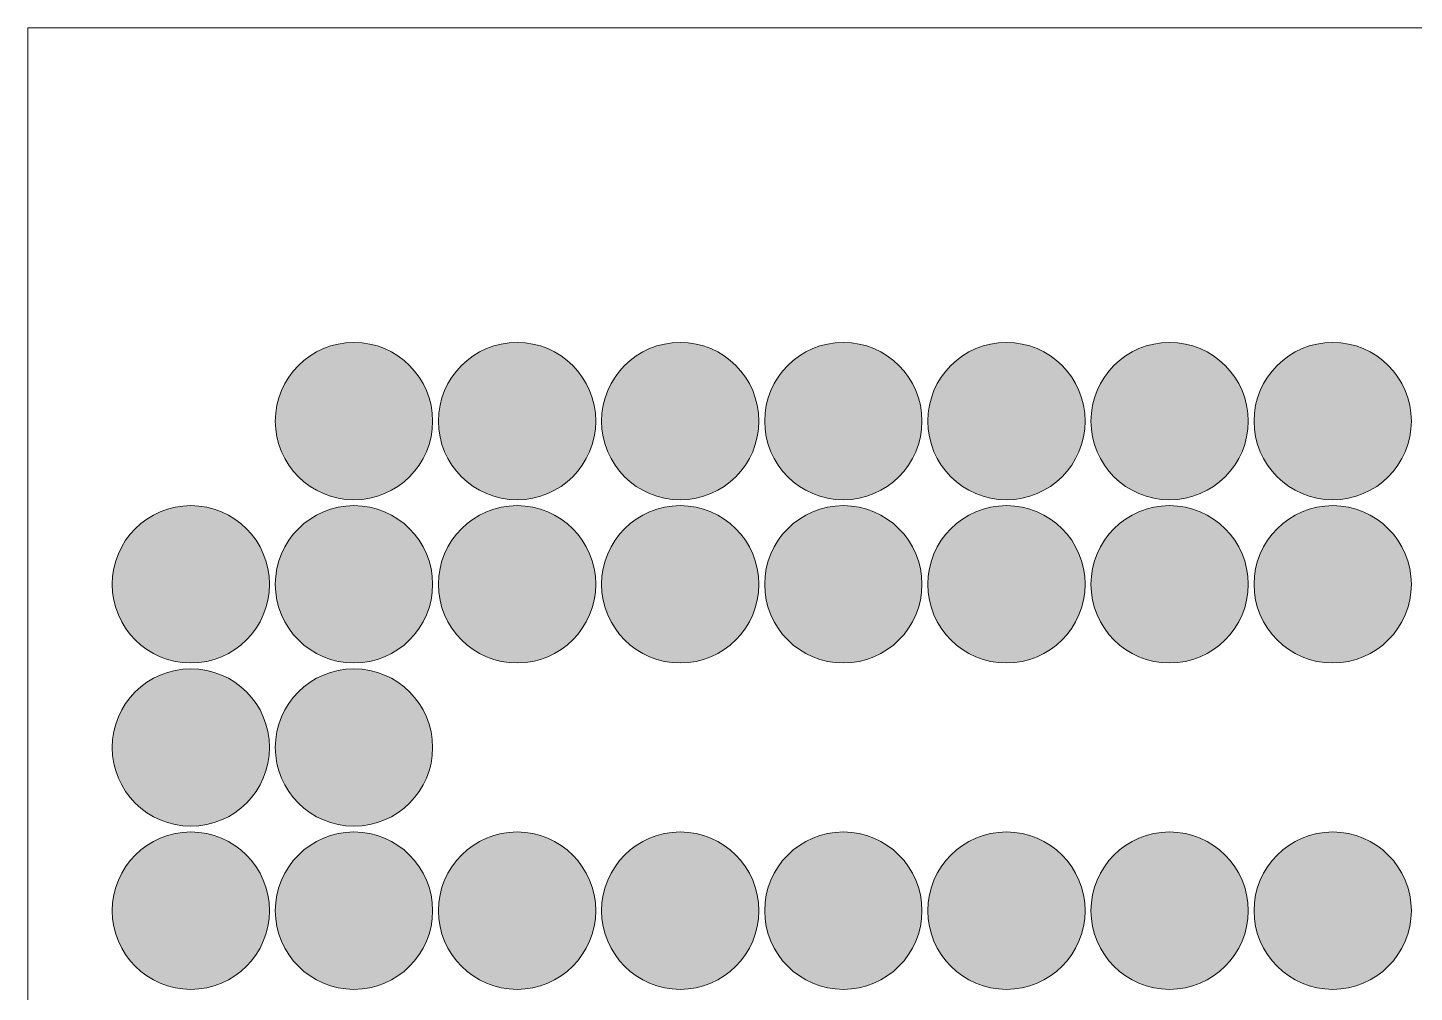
# Model space of a CAD drawing. Header units: inches. Extents: x 11 to 196, y 163 to 230.
# Drawn here: x 11.3 to 58.9, y 196.51 to 229.61 of the extents above; entities that cross this region are included whole.
import ezdxf

# ---------------------------------------------------------------- set-up
doc = ezdxf.new("R2010")
doc.units = ezdxf.units.IN
doc.header["$MEASUREMENT"] = 0
doc.layers.add('CUT', color=7, linetype='Continuous')
doc.layers.add('ENGRAVE', color=7, linetype='Continuous')

# ---------------------------------------------------------------- blocks, each defined once
blk = doc.blocks.new('block 2')
at = {"layer": 'CUT', "color": 7, "lineweight": 5, "true_color": 0xffffff}
blk.add_lwpolyline([(196.1, 229.612), (11.3, 229.612), (11.3, 162.612), (196.1, 162.612), (196.1, 229.612)], dxfattribs=at)
blk = doc.blocks.new('block 10')
at = {"layer": 'ENGRAVE', "true_color": 0xff0000}
h = blk.add_hatch(color=1, dxfattribs=at)
h.dxf.hatch_style = 2
edge = h.paths.add_edge_path()
edge.add_spline(control_points=[(47.8, 199.312), (47.8, 197.821), (49.009, 196.612), (50.5, 196.612), (51.991, 196.612), (53.2, 197.821), (53.2, 199.312), (53.2, 200.803), (51.991, 202.012), (50.5, 202.012), (49.009, 202.012), (47.8, 200.803), (47.8, 199.312), (47.8, 199.312), (47.8, 199.312), (47.8, 199.312)], knot_values=[0, 0, 0, 0, 1, 1, 1, 2, 2, 2, 3, 3, 3, 4, 4, 4, 5, 5, 5, 5], degree=3, periodic=1)
at = {"layer": 'ENGRAVE', "color": 7, "lineweight": 5, "true_color": 0xffffff}
blk.add_open_spline([(47.8, 199.312), (47.8, 197.821), (49.009, 196.612), (50.5, 196.612), (51.991, 196.612), (53.2, 197.821), (53.2, 199.312), (53.2, 200.803), (51.991, 202.012), (50.5, 202.012), (49.009, 202.012), (47.8, 200.803), (47.8, 199.312), (47.8, 199.312), (47.8, 199.312), (47.8, 199.312)], degree=3, knots=[0, 0, 0, 0, 1, 1, 1, 2, 2, 2, 3, 3, 3, 4, 4, 4, 5, 5, 5, 5], dxfattribs=at)
blk = doc.blocks.new('block 11')
at = {"layer": 'ENGRAVE', "true_color": 0xff0000}
h = blk.add_hatch(color=1, dxfattribs=at)
h.dxf.hatch_style = 2
edge = h.paths.add_edge_path()
edge.add_spline(control_points=[(25.4, 199.312), (25.4, 197.821), (26.609, 196.612), (28.1, 196.612), (29.591, 196.612), (30.8, 197.821), (30.8, 199.312), (30.8, 200.803), (29.591, 202.012), (28.1, 202.012), (26.609, 202.012), (25.4, 200.803), (25.4, 199.312), (25.4, 199.312), (25.4, 199.312), (25.4, 199.312)], knot_values=[0, 0, 0, 0, 1, 1, 1, 2, 2, 2, 3, 3, 3, 4, 4, 4, 5, 5, 5, 5], degree=3, periodic=1)
at = {"layer": 'ENGRAVE', "color": 7, "lineweight": 5, "true_color": 0xffffff}
blk.add_open_spline([(25.4, 199.312), (25.4, 197.821), (26.609, 196.612), (28.1, 196.612), (29.591, 196.612), (30.8, 197.821), (30.8, 199.312), (30.8, 200.803), (29.591, 202.012), (28.1, 202.012), (26.609, 202.012), (25.4, 200.803), (25.4, 199.312), (25.4, 199.312), (25.4, 199.312), (25.4, 199.312)], degree=3, knots=[0, 0, 0, 0, 1, 1, 1, 2, 2, 2, 3, 3, 3, 4, 4, 4, 5, 5, 5, 5], dxfattribs=at)
blk = doc.blocks.new('block 29')
at = {"layer": 'ENGRAVE', "true_color": 0xff0000}
h = blk.add_hatch(color=1, dxfattribs=at)
h.dxf.hatch_style = 2
edge = h.paths.add_edge_path()
edge.add_spline(control_points=[(14.2, 199.312), (14.2, 197.821), (15.409, 196.612), (16.9, 196.612), (18.391, 196.612), (19.6, 197.821), (19.6, 199.312), (19.6, 200.803), (18.391, 202.012), (16.9, 202.012), (15.409, 202.012), (14.2, 200.803), (14.2, 199.312), (14.2, 199.312), (14.2, 199.312), (14.2, 199.312)], knot_values=[0, 0, 0, 0, 1, 1, 1, 2, 2, 2, 3, 3, 3, 4, 4, 4, 5, 5, 5, 5], degree=3, periodic=1)
at = {"layer": 'ENGRAVE', "color": 7, "lineweight": 5, "true_color": 0xffffff}
blk.add_open_spline([(14.2, 199.312), (14.2, 197.821), (15.409, 196.612), (16.9, 196.612), (18.391, 196.612), (19.6, 197.821), (19.6, 199.312), (19.6, 200.803), (18.391, 202.012), (16.9, 202.012), (15.409, 202.012), (14.2, 200.803), (14.2, 199.312), (14.2, 199.312), (14.2, 199.312), (14.2, 199.312)], degree=3, knots=[0, 0, 0, 0, 1, 1, 1, 2, 2, 2, 3, 3, 3, 4, 4, 4, 5, 5, 5, 5], dxfattribs=at)
blk = doc.blocks.new('block 30')
at = {"layer": 'ENGRAVE', "true_color": 0xff0000}
h = blk.add_hatch(color=1, dxfattribs=at)
h.dxf.hatch_style = 2
edge = h.paths.add_edge_path()
edge.add_spline(control_points=[(14.2, 210.512), (14.2, 209.021), (15.409, 207.812), (16.9, 207.812), (18.391, 207.812), (19.6, 209.021), (19.6, 210.512), (19.6, 212.003), (18.391, 213.212), (16.9, 213.212), (15.409, 213.212), (14.2, 212.003), (14.2, 210.512), (14.2, 210.512), (14.2, 210.512), (14.2, 210.512)], knot_values=[0, 0, 0, 0, 1, 1, 1, 2, 2, 2, 3, 3, 3, 4, 4, 4, 5, 5, 5, 5], degree=3, periodic=1)
at = {"layer": 'ENGRAVE', "color": 7, "lineweight": 5, "true_color": 0xffffff}
blk.add_open_spline([(14.2, 210.512), (14.2, 209.021), (15.409, 207.812), (16.9, 207.812), (18.391, 207.812), (19.6, 209.021), (19.6, 210.512), (19.6, 212.003), (18.391, 213.212), (16.9, 213.212), (15.409, 213.212), (14.2, 212.003), (14.2, 210.512), (14.2, 210.512), (14.2, 210.512), (14.2, 210.512)], degree=3, knots=[0, 0, 0, 0, 1, 1, 1, 2, 2, 2, 3, 3, 3, 4, 4, 4, 5, 5, 5, 5], dxfattribs=at)
blk = doc.blocks.new('block 31')
at = {"layer": 'ENGRAVE', "true_color": 0xff0000}
h = blk.add_hatch(color=1, dxfattribs=at)
h.dxf.hatch_style = 2
edge = h.paths.add_edge_path()
edge.add_spline(control_points=[(36.6, 210.512), (36.6, 209.021), (37.809, 207.812), (39.3, 207.812), (40.791, 207.812), (42, 209.021), (42, 210.512), (42, 212.003), (40.791, 213.212), (39.3, 213.212), (37.809, 213.212), (36.6, 212.003), (36.6, 210.512), (36.6, 210.512), (36.6, 210.512), (36.6, 210.512)], knot_values=[0, 0, 0, 0, 1, 1, 1, 2, 2, 2, 3, 3, 3, 4, 4, 4, 5, 5, 5, 5], degree=3, periodic=1)
at = {"layer": 'ENGRAVE', "color": 7, "lineweight": 5, "true_color": 0xffffff}
blk.add_open_spline([(36.6, 210.512), (36.6, 209.021), (37.809, 207.812), (39.3, 207.812), (40.791, 207.812), (42, 209.021), (42, 210.512), (42, 212.003), (40.791, 213.212), (39.3, 213.212), (37.809, 213.212), (36.6, 212.003), (36.6, 210.512), (36.6, 210.512), (36.6, 210.512), (36.6, 210.512)], degree=3, knots=[0, 0, 0, 0, 1, 1, 1, 2, 2, 2, 3, 3, 3, 4, 4, 4, 5, 5, 5, 5], dxfattribs=at)
blk = doc.blocks.new('block 35')
at = {"layer": 'ENGRAVE', "true_color": 0xff0000}
h = blk.add_hatch(color=1, dxfattribs=at)
h.dxf.hatch_style = 2
edge = h.paths.add_edge_path()
edge.add_spline(control_points=[(47.8, 216.112), (47.8, 214.621), (49.009, 213.412), (50.5, 213.412), (51.991, 213.412), (53.2, 214.621), (53.2, 216.112), (53.2, 217.603), (51.991, 218.812), (50.5, 218.812), (49.009, 218.812), (47.8, 217.603), (47.8, 216.112), (47.8, 216.112), (47.8, 216.112), (47.8, 216.112)], knot_values=[0, 0, 0, 0, 1, 1, 1, 2, 2, 2, 3, 3, 3, 4, 4, 4, 5, 5, 5, 5], degree=3, periodic=1)
at = {"layer": 'ENGRAVE', "color": 7, "lineweight": 5, "true_color": 0xffffff}
blk.add_open_spline([(47.8, 216.112), (47.8, 214.621), (49.009, 213.412), (50.5, 213.412), (51.991, 213.412), (53.2, 214.621), (53.2, 216.112), (53.2, 217.603), (51.991, 218.812), (50.5, 218.812), (49.009, 218.812), (47.8, 217.603), (47.8, 216.112), (47.8, 216.112), (47.8, 216.112), (47.8, 216.112)], degree=3, knots=[0, 0, 0, 0, 1, 1, 1, 2, 2, 2, 3, 3, 3, 4, 4, 4, 5, 5, 5, 5], dxfattribs=at)
blk = doc.blocks.new('block 36')
at = {"layer": 'ENGRAVE', "true_color": 0xff0000}
h = blk.add_hatch(color=1, dxfattribs=at)
h.dxf.hatch_style = 2
edge = h.paths.add_edge_path()
edge.add_spline(control_points=[(25.4, 216.112), (25.4, 214.621), (26.609, 213.412), (28.1, 213.412), (29.591, 213.412), (30.8, 214.621), (30.8, 216.112), (30.8, 217.603), (29.591, 218.812), (28.1, 218.812), (26.609, 218.812), (25.4, 217.603), (25.4, 216.112), (25.4, 216.112), (25.4, 216.112), (25.4, 216.112)], knot_values=[0, 0, 0, 0, 1, 1, 1, 2, 2, 2, 3, 3, 3, 4, 4, 4, 5, 5, 5, 5], degree=3, periodic=1)
at = {"layer": 'ENGRAVE', "color": 7, "lineweight": 5, "true_color": 0xffffff}
blk.add_open_spline([(25.4, 216.112), (25.4, 214.621), (26.609, 213.412), (28.1, 213.412), (29.591, 213.412), (30.8, 214.621), (30.8, 216.112), (30.8, 217.603), (29.591, 218.812), (28.1, 218.812), (26.609, 218.812), (25.4, 217.603), (25.4, 216.112), (25.4, 216.112), (25.4, 216.112), (25.4, 216.112)], degree=3, knots=[0, 0, 0, 0, 1, 1, 1, 2, 2, 2, 3, 3, 3, 4, 4, 4, 5, 5, 5, 5], dxfattribs=at)
blk = doc.blocks.new('block 37')
at = {"layer": 'ENGRAVE', "true_color": 0xff0000}
h = blk.add_hatch(color=1, dxfattribs=at)
h.dxf.hatch_style = 2
edge = h.paths.add_edge_path()
edge.add_spline(control_points=[(31, 216.112), (31, 214.621), (32.209, 213.412), (33.7, 213.412), (35.191, 213.412), (36.4, 214.621), (36.4, 216.112), (36.4, 217.603), (35.191, 218.812), (33.7, 218.812), (32.209, 218.812), (31, 217.603), (31, 216.112), (31, 216.112), (31, 216.112), (31, 216.112)], knot_values=[0, 0, 0, 0, 1, 1, 1, 2, 2, 2, 3, 3, 3, 4, 4, 4, 5, 5, 5, 5], degree=3, periodic=1)
at = {"layer": 'ENGRAVE', "color": 7, "lineweight": 5, "true_color": 0xffffff}
blk.add_open_spline([(31, 216.112), (31, 214.621), (32.209, 213.412), (33.7, 213.412), (35.191, 213.412), (36.4, 214.621), (36.4, 216.112), (36.4, 217.603), (35.191, 218.812), (33.7, 218.812), (32.209, 218.812), (31, 217.603), (31, 216.112), (31, 216.112), (31, 216.112), (31, 216.112)], degree=3, knots=[0, 0, 0, 0, 1, 1, 1, 2, 2, 2, 3, 3, 3, 4, 4, 4, 5, 5, 5, 5], dxfattribs=at)
blk = doc.blocks.new('block 38')
at = {"layer": 'ENGRAVE', "true_color": 0xff0000}
h = blk.add_hatch(color=1, dxfattribs=at)
h.dxf.hatch_style = 2
edge = h.paths.add_edge_path()
edge.add_spline(control_points=[(53.4, 216.112), (53.4, 214.621), (54.609, 213.412), (56.1, 213.412), (57.591, 213.412), (58.8, 214.621), (58.8, 216.112), (58.8, 217.603), (57.591, 218.812), (56.1, 218.812), (54.609, 218.812), (53.4, 217.603), (53.4, 216.112), (53.4, 216.112), (53.4, 216.112), (53.4, 216.112)], knot_values=[0, 0, 0, 0, 1, 1, 1, 2, 2, 2, 3, 3, 3, 4, 4, 4, 5, 5, 5, 5], degree=3, periodic=1)
at = {"layer": 'ENGRAVE', "color": 7, "lineweight": 5, "true_color": 0xffffff}
blk.add_open_spline([(53.4, 216.112), (53.4, 214.621), (54.609, 213.412), (56.1, 213.412), (57.591, 213.412), (58.8, 214.621), (58.8, 216.112), (58.8, 217.603), (57.591, 218.812), (56.1, 218.812), (54.609, 218.812), (53.4, 217.603), (53.4, 216.112), (53.4, 216.112), (53.4, 216.112), (53.4, 216.112)], degree=3, knots=[0, 0, 0, 0, 1, 1, 1, 2, 2, 2, 3, 3, 3, 4, 4, 4, 5, 5, 5, 5], dxfattribs=at)
blk = doc.blocks.new('block 41')
at = {"layer": 'ENGRAVE', "true_color": 0xff0000}
h = blk.add_hatch(color=1, dxfattribs=at)
h.dxf.hatch_style = 2
edge = h.paths.add_edge_path()
edge.add_spline(control_points=[(53.4, 210.512), (53.4, 209.021), (54.609, 207.812), (56.1, 207.812), (57.591, 207.812), (58.8, 209.021), (58.8, 210.512), (58.8, 212.003), (57.591, 213.212), (56.1, 213.212), (54.609, 213.212), (53.4, 212.003), (53.4, 210.512), (53.4, 210.512), (53.4, 210.512), (53.4, 210.512)], knot_values=[0, 0, 0, 0, 1, 1, 1, 2, 2, 2, 3, 3, 3, 4, 4, 4, 5, 5, 5, 5], degree=3, periodic=1)
at = {"layer": 'ENGRAVE', "color": 7, "lineweight": 5, "true_color": 0xffffff}
blk.add_open_spline([(53.4, 210.512), (53.4, 209.021), (54.609, 207.812), (56.1, 207.812), (57.591, 207.812), (58.8, 209.021), (58.8, 210.512), (58.8, 212.003), (57.591, 213.212), (56.1, 213.212), (54.609, 213.212), (53.4, 212.003), (53.4, 210.512), (53.4, 210.512), (53.4, 210.512), (53.4, 210.512)], degree=3, knots=[0, 0, 0, 0, 1, 1, 1, 2, 2, 2, 3, 3, 3, 4, 4, 4, 5, 5, 5, 5], dxfattribs=at)
blk = doc.blocks.new('block 42')
at = {"layer": 'ENGRAVE', "true_color": 0xff0000}
h = blk.add_hatch(color=1, dxfattribs=at)
h.dxf.hatch_style = 2
edge = h.paths.add_edge_path()
edge.add_spline(control_points=[(31, 210.512), (31, 209.021), (32.209, 207.812), (33.7, 207.812), (35.191, 207.812), (36.4, 209.021), (36.4, 210.512), (36.4, 212.003), (35.191, 213.212), (33.7, 213.212), (32.209, 213.212), (31, 212.003), (31, 210.512), (31, 210.512), (31, 210.512), (31, 210.512)], knot_values=[0, 0, 0, 0, 1, 1, 1, 2, 2, 2, 3, 3, 3, 4, 4, 4, 5, 5, 5, 5], degree=3, periodic=1)
at = {"layer": 'ENGRAVE', "color": 7, "lineweight": 5, "true_color": 0xffffff}
blk.add_open_spline([(31, 210.512), (31, 209.021), (32.209, 207.812), (33.7, 207.812), (35.191, 207.812), (36.4, 209.021), (36.4, 210.512), (36.4, 212.003), (35.191, 213.212), (33.7, 213.212), (32.209, 213.212), (31, 212.003), (31, 210.512), (31, 210.512), (31, 210.512), (31, 210.512)], degree=3, knots=[0, 0, 0, 0, 1, 1, 1, 2, 2, 2, 3, 3, 3, 4, 4, 4, 5, 5, 5, 5], dxfattribs=at)
blk = doc.blocks.new('block 43')
at = {"layer": 'ENGRAVE', "true_color": 0xff0000}
h = blk.add_hatch(color=1, dxfattribs=at)
h.dxf.hatch_style = 2
edge = h.paths.add_edge_path()
edge.add_spline(control_points=[(14.2, 204.912), (14.2, 203.421), (15.409, 202.212), (16.9, 202.212), (18.391, 202.212), (19.6, 203.421), (19.6, 204.912), (19.6, 206.403), (18.391, 207.612), (16.9, 207.612), (15.409, 207.612), (14.2, 206.403), (14.2, 204.912), (14.2, 204.912), (14.2, 204.912), (14.2, 204.912)], knot_values=[0, 0, 0, 0, 1, 1, 1, 2, 2, 2, 3, 3, 3, 4, 4, 4, 5, 5, 5, 5], degree=3, periodic=1)
at = {"layer": 'ENGRAVE', "color": 7, "lineweight": 5, "true_color": 0xffffff}
blk.add_open_spline([(14.2, 204.912), (14.2, 203.421), (15.409, 202.212), (16.9, 202.212), (18.391, 202.212), (19.6, 203.421), (19.6, 204.912), (19.6, 206.403), (18.391, 207.612), (16.9, 207.612), (15.409, 207.612), (14.2, 206.403), (14.2, 204.912), (14.2, 204.912), (14.2, 204.912), (14.2, 204.912)], degree=3, knots=[0, 0, 0, 0, 1, 1, 1, 2, 2, 2, 3, 3, 3, 4, 4, 4, 5, 5, 5, 5], dxfattribs=at)
blk = doc.blocks.new('block 60')
at = {"layer": 'ENGRAVE', "true_color": 0xff0000}
h = blk.add_hatch(color=1, dxfattribs=at)
h.dxf.hatch_style = 2
edge = h.paths.add_edge_path()
edge.add_spline(control_points=[(53.4, 199.312), (53.4, 197.821), (54.609, 196.612), (56.1, 196.612), (57.591, 196.612), (58.8, 197.821), (58.8, 199.312), (58.8, 200.803), (57.591, 202.012), (56.1, 202.012), (54.609, 202.012), (53.4, 200.803), (53.4, 199.312), (53.4, 199.312), (53.4, 199.312), (53.4, 199.312)], knot_values=[0, 0, 0, 0, 1, 1, 1, 2, 2, 2, 3, 3, 3, 4, 4, 4, 5, 5, 5, 5], degree=3, periodic=1)
at = {"layer": 'ENGRAVE', "color": 7, "lineweight": 5, "true_color": 0xffffff}
blk.add_open_spline([(53.4, 199.312), (53.4, 197.821), (54.609, 196.612), (56.1, 196.612), (57.591, 196.612), (58.8, 197.821), (58.8, 199.312), (58.8, 200.803), (57.591, 202.012), (56.1, 202.012), (54.609, 202.012), (53.4, 200.803), (53.4, 199.312), (53.4, 199.312), (53.4, 199.312), (53.4, 199.312)], degree=3, knots=[0, 0, 0, 0, 1, 1, 1, 2, 2, 2, 3, 3, 3, 4, 4, 4, 5, 5, 5, 5], dxfattribs=at)
blk = doc.blocks.new('block 62')
at = {"layer": 'ENGRAVE', "true_color": 0xff0000}
h = blk.add_hatch(color=1, dxfattribs=at)
h.dxf.hatch_style = 2
edge = h.paths.add_edge_path()
edge.add_spline(control_points=[(31, 199.312), (31, 197.821), (32.209, 196.612), (33.7, 196.612), (35.191, 196.612), (36.4, 197.821), (36.4, 199.312), (36.4, 200.803), (35.191, 202.012), (33.7, 202.012), (32.209, 202.012), (31, 200.803), (31, 199.312), (31, 199.312), (31, 199.312), (31, 199.312)], knot_values=[0, 0, 0, 0, 1, 1, 1, 2, 2, 2, 3, 3, 3, 4, 4, 4, 5, 5, 5, 5], degree=3, periodic=1)
at = {"layer": 'ENGRAVE', "color": 7, "lineweight": 5, "true_color": 0xffffff}
blk.add_open_spline([(31, 199.312), (31, 197.821), (32.209, 196.612), (33.7, 196.612), (35.191, 196.612), (36.4, 197.821), (36.4, 199.312), (36.4, 200.803), (35.191, 202.012), (33.7, 202.012), (32.209, 202.012), (31, 200.803), (31, 199.312), (31, 199.312), (31, 199.312), (31, 199.312)], degree=3, knots=[0, 0, 0, 0, 1, 1, 1, 2, 2, 2, 3, 3, 3, 4, 4, 4, 5, 5, 5, 5], dxfattribs=at)
blk = doc.blocks.new('block 78')
at = {"layer": 'ENGRAVE', "true_color": 0xff0000}
h = blk.add_hatch(color=1, dxfattribs=at)
h.dxf.hatch_style = 2
edge = h.paths.add_edge_path()
edge.add_spline(control_points=[(42.2, 199.312), (42.2, 197.821), (43.409, 196.612), (44.9, 196.612), (46.391, 196.612), (47.6, 197.821), (47.6, 199.312), (47.6, 200.803), (46.391, 202.012), (44.9, 202.012), (43.409, 202.012), (42.2, 200.803), (42.2, 199.312), (42.2, 199.312), (42.2, 199.312), (42.2, 199.312)], knot_values=[0, 0, 0, 0, 1, 1, 1, 2, 2, 2, 3, 3, 3, 4, 4, 4, 5, 5, 5, 5], degree=3, periodic=1)
at = {"layer": 'ENGRAVE', "color": 7, "lineweight": 5, "true_color": 0xffffff}
blk.add_open_spline([(42.2, 199.312), (42.2, 197.821), (43.409, 196.612), (44.9, 196.612), (46.391, 196.612), (47.6, 197.821), (47.6, 199.312), (47.6, 200.803), (46.391, 202.012), (44.9, 202.012), (43.409, 202.012), (42.2, 200.803), (42.2, 199.312), (42.2, 199.312), (42.2, 199.312), (42.2, 199.312)], degree=3, knots=[0, 0, 0, 0, 1, 1, 1, 2, 2, 2, 3, 3, 3, 4, 4, 4, 5, 5, 5, 5], dxfattribs=at)
blk = doc.blocks.new('block 97')
at = {"layer": 'ENGRAVE', "true_color": 0xff0000}
h = blk.add_hatch(color=1, dxfattribs=at)
h.dxf.hatch_style = 2
edge = h.paths.add_edge_path()
edge.add_spline(control_points=[(19.8, 199.312), (19.8, 197.821), (21.009, 196.612), (22.5, 196.612), (23.991, 196.612), (25.2, 197.821), (25.2, 199.312), (25.2, 200.803), (23.991, 202.012), (22.5, 202.012), (21.009, 202.012), (19.8, 200.803), (19.8, 199.312), (19.8, 199.312), (19.8, 199.312), (19.8, 199.312)], knot_values=[0, 0, 0, 0, 1, 1, 1, 2, 2, 2, 3, 3, 3, 4, 4, 4, 5, 5, 5, 5], degree=3, periodic=1)
at = {"layer": 'ENGRAVE', "color": 7, "lineweight": 5, "true_color": 0xffffff}
blk.add_open_spline([(19.8, 199.312), (19.8, 197.821), (21.009, 196.612), (22.5, 196.612), (23.991, 196.612), (25.2, 197.821), (25.2, 199.312), (25.2, 200.803), (23.991, 202.012), (22.5, 202.012), (21.009, 202.012), (19.8, 200.803), (19.8, 199.312), (19.8, 199.312), (19.8, 199.312), (19.8, 199.312)], degree=3, knots=[0, 0, 0, 0, 1, 1, 1, 2, 2, 2, 3, 3, 3, 4, 4, 4, 5, 5, 5, 5], dxfattribs=at)
blk = doc.blocks.new('block 98')
at = {"layer": 'ENGRAVE', "true_color": 0xff0000}
h = blk.add_hatch(color=1, dxfattribs=at)
h.dxf.hatch_style = 2
edge = h.paths.add_edge_path()
edge.add_spline(control_points=[(19.8, 210.512), (19.8, 209.021), (21.009, 207.812), (22.5, 207.812), (23.991, 207.812), (25.2, 209.021), (25.2, 210.512), (25.2, 212.003), (23.991, 213.212), (22.5, 213.212), (21.009, 213.212), (19.8, 212.003), (19.8, 210.512), (19.8, 210.512), (19.8, 210.512), (19.8, 210.512)], knot_values=[0, 0, 0, 0, 1, 1, 1, 2, 2, 2, 3, 3, 3, 4, 4, 4, 5, 5, 5, 5], degree=3, periodic=1)
at = {"layer": 'ENGRAVE', "color": 7, "lineweight": 5, "true_color": 0xffffff}
blk.add_open_spline([(19.8, 210.512), (19.8, 209.021), (21.009, 207.812), (22.5, 207.812), (23.991, 207.812), (25.2, 209.021), (25.2, 210.512), (25.2, 212.003), (23.991, 213.212), (22.5, 213.212), (21.009, 213.212), (19.8, 212.003), (19.8, 210.512), (19.8, 210.512), (19.8, 210.512), (19.8, 210.512)], degree=3, knots=[0, 0, 0, 0, 1, 1, 1, 2, 2, 2, 3, 3, 3, 4, 4, 4, 5, 5, 5, 5], dxfattribs=at)
blk = doc.blocks.new('block 99')
at = {"layer": 'ENGRAVE', "true_color": 0xff0000}
h = blk.add_hatch(color=1, dxfattribs=at)
h.dxf.hatch_style = 2
edge = h.paths.add_edge_path()
edge.add_spline(control_points=[(42.2, 210.512), (42.2, 209.021), (43.409, 207.812), (44.9, 207.812), (46.391, 207.812), (47.6, 209.021), (47.6, 210.512), (47.6, 212.003), (46.391, 213.212), (44.9, 213.212), (43.409, 213.212), (42.2, 212.003), (42.2, 210.512), (42.2, 210.512), (42.2, 210.512), (42.2, 210.512)], knot_values=[0, 0, 0, 0, 1, 1, 1, 2, 2, 2, 3, 3, 3, 4, 4, 4, 5, 5, 5, 5], degree=3, periodic=1)
at = {"layer": 'ENGRAVE', "color": 7, "lineweight": 5, "true_color": 0xffffff}
blk.add_open_spline([(42.2, 210.512), (42.2, 209.021), (43.409, 207.812), (44.9, 207.812), (46.391, 207.812), (47.6, 209.021), (47.6, 210.512), (47.6, 212.003), (46.391, 213.212), (44.9, 213.212), (43.409, 213.212), (42.2, 212.003), (42.2, 210.512), (42.2, 210.512), (42.2, 210.512), (42.2, 210.512)], degree=3, knots=[0, 0, 0, 0, 1, 1, 1, 2, 2, 2, 3, 3, 3, 4, 4, 4, 5, 5, 5, 5], dxfattribs=at)
blk = doc.blocks.new('block 103')
at = {"layer": 'ENGRAVE', "true_color": 0xff0000}
h = blk.add_hatch(color=1, dxfattribs=at)
h.dxf.hatch_style = 2
edge = h.paths.add_edge_path()
edge.add_spline(control_points=[(42.2, 216.112), (42.2, 214.621), (43.409, 213.412), (44.9, 213.412), (46.391, 213.412), (47.6, 214.621), (47.6, 216.112), (47.6, 217.603), (46.391, 218.812), (44.9, 218.812), (43.409, 218.812), (42.2, 217.603), (42.2, 216.112), (42.2, 216.112), (42.2, 216.112), (42.2, 216.112)], knot_values=[0, 0, 0, 0, 1, 1, 1, 2, 2, 2, 3, 3, 3, 4, 4, 4, 5, 5, 5, 5], degree=3, periodic=1)
at = {"layer": 'ENGRAVE', "color": 7, "lineweight": 5, "true_color": 0xffffff}
blk.add_open_spline([(42.2, 216.112), (42.2, 214.621), (43.409, 213.412), (44.9, 213.412), (46.391, 213.412), (47.6, 214.621), (47.6, 216.112), (47.6, 217.603), (46.391, 218.812), (44.9, 218.812), (43.409, 218.812), (42.2, 217.603), (42.2, 216.112), (42.2, 216.112), (42.2, 216.112), (42.2, 216.112)], degree=3, knots=[0, 0, 0, 0, 1, 1, 1, 2, 2, 2, 3, 3, 3, 4, 4, 4, 5, 5, 5, 5], dxfattribs=at)
blk = doc.blocks.new('block 104')
at = {"layer": 'ENGRAVE', "true_color": 0xff0000}
h = blk.add_hatch(color=1, dxfattribs=at)
h.dxf.hatch_style = 2
edge = h.paths.add_edge_path()
edge.add_spline(control_points=[(19.8, 216.112), (19.8, 214.621), (21.009, 213.412), (22.5, 213.412), (23.991, 213.412), (25.2, 214.621), (25.2, 216.112), (25.2, 217.603), (23.991, 218.812), (22.5, 218.812), (21.009, 218.812), (19.8, 217.603), (19.8, 216.112), (19.8, 216.112), (19.8, 216.112), (19.8, 216.112)], knot_values=[0, 0, 0, 0, 1, 1, 1, 2, 2, 2, 3, 3, 3, 4, 4, 4, 5, 5, 5, 5], degree=3, periodic=1)
at = {"layer": 'ENGRAVE', "color": 7, "lineweight": 5, "true_color": 0xffffff}
blk.add_open_spline([(19.8, 216.112), (19.8, 214.621), (21.009, 213.412), (22.5, 213.412), (23.991, 213.412), (25.2, 214.621), (25.2, 216.112), (25.2, 217.603), (23.991, 218.812), (22.5, 218.812), (21.009, 218.812), (19.8, 217.603), (19.8, 216.112), (19.8, 216.112), (19.8, 216.112), (19.8, 216.112)], degree=3, knots=[0, 0, 0, 0, 1, 1, 1, 2, 2, 2, 3, 3, 3, 4, 4, 4, 5, 5, 5, 5], dxfattribs=at)
blk = doc.blocks.new('block 105')
at = {"layer": 'ENGRAVE', "true_color": 0xff0000}
h = blk.add_hatch(color=1, dxfattribs=at)
h.dxf.hatch_style = 2
edge = h.paths.add_edge_path()
edge.add_spline(control_points=[(36.6, 216.112), (36.6, 214.621), (37.809, 213.412), (39.3, 213.412), (40.791, 213.412), (42, 214.621), (42, 216.112), (42, 217.603), (40.791, 218.812), (39.3, 218.812), (37.809, 218.812), (36.6, 217.603), (36.6, 216.112), (36.6, 216.112), (36.6, 216.112), (36.6, 216.112)], knot_values=[0, 0, 0, 0, 1, 1, 1, 2, 2, 2, 3, 3, 3, 4, 4, 4, 5, 5, 5, 5], degree=3, periodic=1)
at = {"layer": 'ENGRAVE', "color": 7, "lineweight": 5, "true_color": 0xffffff}
blk.add_open_spline([(36.6, 216.112), (36.6, 214.621), (37.809, 213.412), (39.3, 213.412), (40.791, 213.412), (42, 214.621), (42, 216.112), (42, 217.603), (40.791, 218.812), (39.3, 218.812), (37.809, 218.812), (36.6, 217.603), (36.6, 216.112), (36.6, 216.112), (36.6, 216.112), (36.6, 216.112)], degree=3, knots=[0, 0, 0, 0, 1, 1, 1, 2, 2, 2, 3, 3, 3, 4, 4, 4, 5, 5, 5, 5], dxfattribs=at)
blk = doc.blocks.new('block 109')
at = {"layer": 'ENGRAVE', "true_color": 0xff0000}
h = blk.add_hatch(color=1, dxfattribs=at)
h.dxf.hatch_style = 2
edge = h.paths.add_edge_path()
edge.add_spline(control_points=[(47.8, 210.512), (47.8, 209.021), (49.009, 207.812), (50.5, 207.812), (51.991, 207.812), (53.2, 209.021), (53.2, 210.512), (53.2, 212.003), (51.991, 213.212), (50.5, 213.212), (49.009, 213.212), (47.8, 212.003), (47.8, 210.512), (47.8, 210.512), (47.8, 210.512), (47.8, 210.512)], knot_values=[0, 0, 0, 0, 1, 1, 1, 2, 2, 2, 3, 3, 3, 4, 4, 4, 5, 5, 5, 5], degree=3, periodic=1)
at = {"layer": 'ENGRAVE', "color": 7, "lineweight": 5, "true_color": 0xffffff}
blk.add_open_spline([(47.8, 210.512), (47.8, 209.021), (49.009, 207.812), (50.5, 207.812), (51.991, 207.812), (53.2, 209.021), (53.2, 210.512), (53.2, 212.003), (51.991, 213.212), (50.5, 213.212), (49.009, 213.212), (47.8, 212.003), (47.8, 210.512), (47.8, 210.512), (47.8, 210.512), (47.8, 210.512)], degree=3, knots=[0, 0, 0, 0, 1, 1, 1, 2, 2, 2, 3, 3, 3, 4, 4, 4, 5, 5, 5, 5], dxfattribs=at)
blk = doc.blocks.new('block 110')
at = {"layer": 'ENGRAVE', "true_color": 0xff0000}
h = blk.add_hatch(color=1, dxfattribs=at)
h.dxf.hatch_style = 2
edge = h.paths.add_edge_path()
edge.add_spline(control_points=[(25.4, 210.512), (25.4, 209.021), (26.609, 207.812), (28.1, 207.812), (29.591, 207.812), (30.8, 209.021), (30.8, 210.512), (30.8, 212.003), (29.591, 213.212), (28.1, 213.212), (26.609, 213.212), (25.4, 212.003), (25.4, 210.512), (25.4, 210.512), (25.4, 210.512), (25.4, 210.512)], knot_values=[0, 0, 0, 0, 1, 1, 1, 2, 2, 2, 3, 3, 3, 4, 4, 4, 5, 5, 5, 5], degree=3, periodic=1)
at = {"layer": 'ENGRAVE', "color": 7, "lineweight": 5, "true_color": 0xffffff}
blk.add_open_spline([(25.4, 210.512), (25.4, 209.021), (26.609, 207.812), (28.1, 207.812), (29.591, 207.812), (30.8, 209.021), (30.8, 210.512), (30.8, 212.003), (29.591, 213.212), (28.1, 213.212), (26.609, 213.212), (25.4, 212.003), (25.4, 210.512), (25.4, 210.512), (25.4, 210.512), (25.4, 210.512)], degree=3, knots=[0, 0, 0, 0, 1, 1, 1, 2, 2, 2, 3, 3, 3, 4, 4, 4, 5, 5, 5, 5], dxfattribs=at)
blk = doc.blocks.new('block 111')
at = {"layer": 'ENGRAVE', "true_color": 0xff0000}
h = blk.add_hatch(color=1, dxfattribs=at)
h.dxf.hatch_style = 2
edge = h.paths.add_edge_path()
edge.add_spline(control_points=[(19.8, 204.912), (19.8, 203.421), (21.009, 202.212), (22.5, 202.212), (23.991, 202.212), (25.2, 203.421), (25.2, 204.912), (25.2, 206.403), (23.991, 207.612), (22.5, 207.612), (21.009, 207.612), (19.8, 206.403), (19.8, 204.912), (19.8, 204.912), (19.8, 204.912), (19.8, 204.912)], knot_values=[0, 0, 0, 0, 1, 1, 1, 2, 2, 2, 3, 3, 3, 4, 4, 4, 5, 5, 5, 5], degree=3, periodic=1)
at = {"layer": 'ENGRAVE', "color": 7, "lineweight": 5, "true_color": 0xffffff}
blk.add_open_spline([(19.8, 204.912), (19.8, 203.421), (21.009, 202.212), (22.5, 202.212), (23.991, 202.212), (25.2, 203.421), (25.2, 204.912), (25.2, 206.403), (23.991, 207.612), (22.5, 207.612), (21.009, 207.612), (19.8, 206.403), (19.8, 204.912), (19.8, 204.912), (19.8, 204.912), (19.8, 204.912)], degree=3, knots=[0, 0, 0, 0, 1, 1, 1, 2, 2, 2, 3, 3, 3, 4, 4, 4, 5, 5, 5, 5], dxfattribs=at)
blk = doc.blocks.new('block 130')
at = {"layer": 'ENGRAVE', "true_color": 0xff0000}
h = blk.add_hatch(color=1, dxfattribs=at)
h.dxf.hatch_style = 2
edge = h.paths.add_edge_path()
edge.add_spline(control_points=[(36.6, 199.312), (36.6, 197.821), (37.809, 196.612), (39.3, 196.612), (40.791, 196.612), (42, 197.821), (42, 199.312), (42, 200.803), (40.791, 202.012), (39.3, 202.012), (37.809, 202.012), (36.6, 200.803), (36.6, 199.312), (36.6, 199.312), (36.6, 199.312), (36.6, 199.312)], knot_values=[0, 0, 0, 0, 1, 1, 1, 2, 2, 2, 3, 3, 3, 4, 4, 4, 5, 5, 5, 5], degree=3, periodic=1)
at = {"layer": 'ENGRAVE', "color": 7, "lineweight": 5, "true_color": 0xffffff}
blk.add_open_spline([(36.6, 199.312), (36.6, 197.821), (37.809, 196.612), (39.3, 196.612), (40.791, 196.612), (42, 197.821), (42, 199.312), (42, 200.803), (40.791, 202.012), (39.3, 202.012), (37.809, 202.012), (36.6, 200.803), (36.6, 199.312), (36.6, 199.312), (36.6, 199.312), (36.6, 199.312)], degree=3, knots=[0, 0, 0, 0, 1, 1, 1, 2, 2, 2, 3, 3, 3, 4, 4, 4, 5, 5, 5, 5], dxfattribs=at)

msp = doc.modelspace()

# ---------------------------------------------------------------- block references
at = {"layer": 'CUT'}
msp.add_blockref('block 2', (0, 0), dxfattribs=at)
at = {"layer": 'ENGRAVE'}
for name in ['block 104', 'block 36', 'block 37', 'block 105', 'block 103', 'block 35', 'block 38', 'block 30', 'block 98', 'block 110', 'block 42', 'block 31', 'block 99', 'block 109', 'block 41', 'block 43', 'block 111', 'block 29', 'block 97', 'block 11', 'block 62', 'block 130', 'block 78', 'block 10', 'block 60']:
    msp.add_blockref(name, (0, 0), dxfattribs=at)

doc.saveas('drawing.dxf')
